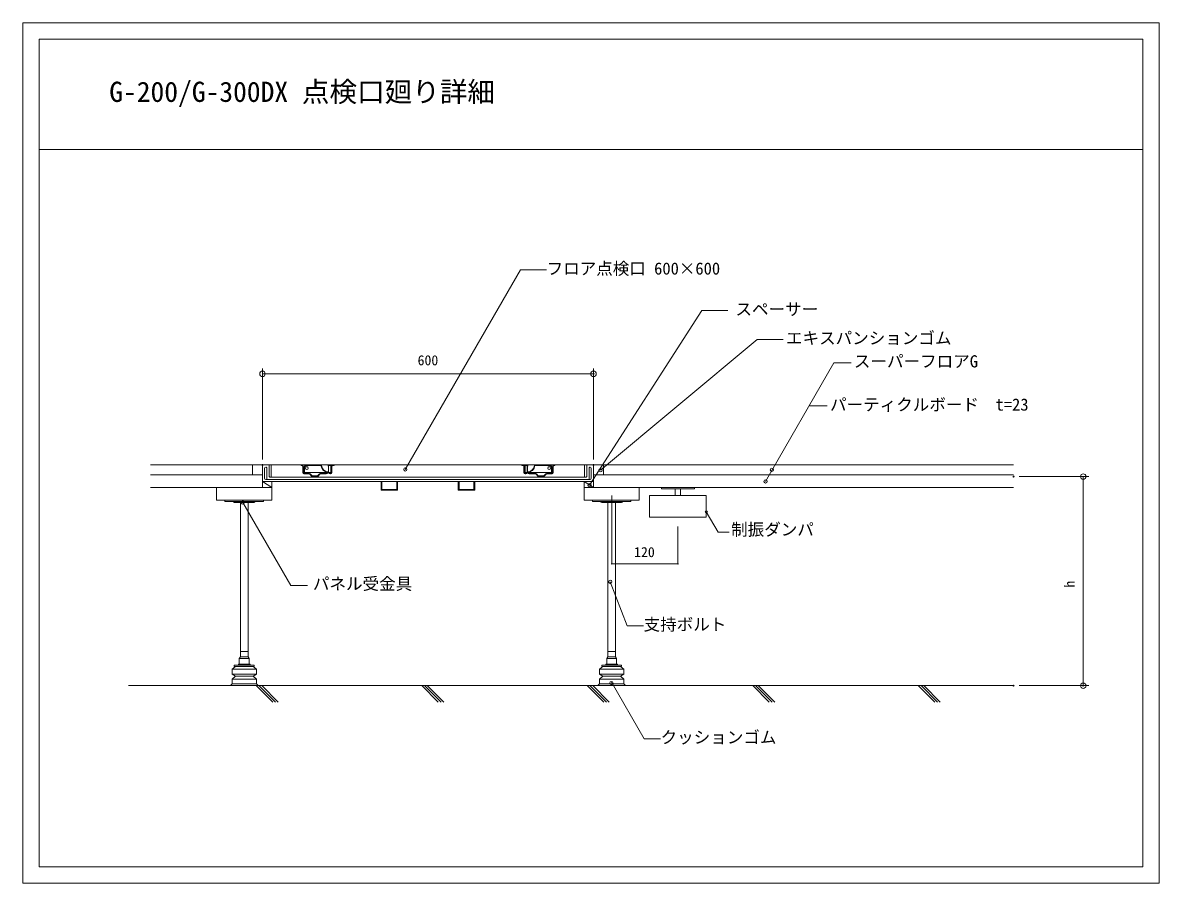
# Model space of a CAD drawing. Units: millimetres, scale not verified. Extents: x -1030 to 1030, y -780 to 780.
import ezdxf
from ezdxf.enums import TextEntityAlignment as Align

# ---------------------------------------------------------------- set-up
doc = ezdxf.new("R2010")
doc.units = ezdxf.units.MM
doc.header["$LTSCALE"] = 2
doc.header["$PDMODE"] = 32
doc.header["$PDSIZE"] = 1.6
for name, color, linetype, lineweight in [('0-0_0', 7, 'Continuous', 9), ('0-1_WAKU', 4, 'Continuous', 18), ('0-4_納まり', 7, 'Continuous', 18), ('0-6_納まり文字', 7, 'Continuous', 9), ('0-7_UFG納まり文字', 7, 'Continuous', 9), ('0-8_UFG納まり', 7, 'Continuous', 18), ('0-F_0０グルプ-1水色実線', 7, 'Continuous', 18), ('1-0_点検口', 7, 'Continuous', 18), ('2-6', 7, 'Continuous', 18), ('2-7_waku2', 7, 'Continuous', 18)]:
    doc.layers.add(name, color=color, linetype=linetype, lineweight=lineweight)
doc.layers.add('0-2_DEFPOINTS', color=7, linetype='Continuous')
doc.styles.add('ＭＳ ゴシック', font='')
doc.styles.get('ＭＳ ゴシック').set_extended_font_data('MS Gothic')

# ---------------------------------------------------------------- blocks, each defined once
blk = doc.blocks.new('_Origin')
at = {"layer": '0-0_0'}
blk.add_line((0, 0), (-1, 0), dxfattribs=at)
blk.add_circle((0, 0), 0.5, dxfattribs=at)
blk = doc.blocks.new('D4')
at = {"layer": '0-2_DEFPOINTS'}
for p in [(3889.471, 9173.1), (3289.471, 9007.89), (3889.471, 9007.89)]:
    blk.add_point(p, dxfattribs=at)
at = {"layer": '0-4_納まり', "lineweight": 9}
for p, q in [((3289.471, 9017.89), (3289.471, 9183.1)), ((3299.471, 9173.1), (3879.471, 9173.1)), ((3889.471, 9017.89), (3889.471, 9183.1))]:
    blk.add_line(p, q, dxfattribs=at)
at = {"layer": '0-4_納まり', "xscale": 10, "yscale": 10, "rotation": 180}
blk.add_blockref('_Origin', (3289.471, 9173.1), dxfattribs=at)
at = {"layer": '0-4_納まり', "xscale": 10, "yscale": 10}
blk.add_blockref('_Origin', (3889.471, 9173.1), dxfattribs=at)
at = {"layer": '0-4_納まり', "style": 'ＭＳ ゴシック'}
blk.add_text('600', height=18.33, dxfattribs=at).set_placement((3570.721, 9183.1), align=Align.BOTTOM_LEFT)
blk = doc.blocks.new('点検口')
at = {"layer": '0-4_納まり'}
blk.add_line((3735.783, 937.954), (3135.783, 937.954), dxfattribs=at)
at = {"layer": '0-F_0０グルプ-1水色実線'}
blk.add_line((3735.783, 937.954), (3735.783, 907.954), dxfattribs=at)
at = {"layer": '1-0_点検口'}
for p, q in [((3135.783, 937.954), (3135.783, 907.954)), ((3135.783, 937.954), (3735.783, 937.954)), ((3143.783, 931.954), (3143.783, 911.954)), ((3147.783, 917.954), (3147.783, 937.954)), ((3151.783, 937.954), (3151.783, 915.954)), ((3205.783, 937.954), (3207.744, 937.954)), ((3207.744, 937.954), (3216.033, 937.954)), ((3208.744, 935.954), (3208.744, 924.154)), ((3209.744, 935.954), (3209.744, 924.154)), ((3210.783, 932.704), (3210.783, 924.454)), ((3211.783, 932.704), (3211.783, 924.454)), ((3242.292, 937.954), (3216.033, 937.954)), ((3241.82, 936.954), (3216.033, 936.954)), ((3254.783, 937.954), (3242.292, 937.954)), ((3254.783, 936.954), (3259.783, 936.954)), ((3255.283, 935.954), (3255.283, 924.454)), ((3259.783, 924.454), (3259.783, 936.954)), ((3260.783, 924.154), (3260.783, 935.954)), ((3261.821, 924.154), (3261.821, 935.954)), ((3262.783, 937.954), (3265.783, 937.954)), ((3608.783, 937.954), (3605.783, 937.954)), ((3608.744, 936.954), (3605.783, 936.954)), ((3609.744, 924.154), (3609.744, 935.954)), ((3610.783, 924.154), (3610.783, 935.954)), ((3616.783, 936.954), (3611.783, 936.954)), ((3611.783, 924.454), (3611.783, 936.954)), ((3615.783, 935.954), (3615.783, 924.454)), ((3616.283, 935.954), (3616.283, 924.454)), ((3616.783, 937.954), (3629.273, 937.954)), ((3629.273, 937.954), (3655.533, 937.954)), ((3629.746, 936.954), (3655.533, 936.954)), ((3663.821, 937.954), (3655.533, 937.954)), ((3659.783, 932.704), (3659.783, 924.454)), ((3660.783, 932.704), (3660.783, 924.454)), ((3661.821, 935.954), (3661.821, 924.154)), ((3662.821, 935.954), (3662.821, 924.154)), ((3665.783, 937.954), (3663.821, 937.954)), ((3719.783, 937.954), (3719.783, 915.954)), ((3723.783, 917.954), (3723.783, 937.954)), ((3727.783, 931.954), (3727.783, 911.954)), ((3185.783, 907.954), (3135.783, 907.954)), ((3350.783, 907.954), (3137.783, 907.954)), ((3729.783, 911.954), (3141.783, 911.954)), ((3149.783, 915.954), (3721.783, 915.954)), ((3733.783, 907.954), (3161.783, 907.954)), ((3210.744, 923.154), (3219.502, 923.154)), ((3210.744, 922.154), (3219.502, 922.154)), ((3210.783, 924.454), (3259.783, 924.454)), ((3221.669, 921.229), (3224.987, 917.763)), ((3222.391, 921.92), (3225.71, 918.454)), ((3225.71, 918.454), (3235.856, 918.454)), ((3225.71, 917.454), (3235.856, 917.454)), ((3235.856, 918.454), (3239.175, 921.92)), ((3236.578, 917.763), (3239.897, 921.229)), ((3242.064, 923.154), (3252.223, 923.154)), ((3242.064, 922.154), (3251.467, 922.154)), ((3258.342, 923.154), (3259.783, 923.154)), ((3259.098, 922.154), (3259.821, 922.154)), ((3615.783, 924.454), (3610.783, 924.454)), ((3612.467, 922.154), (3611.744, 922.154)), ((3660.783, 924.454), (3611.783, 924.454)), ((3613.223, 923.154), (3611.783, 923.154)), ((3629.502, 923.154), (3619.342, 923.154)), ((3629.502, 922.154), (3620.098, 922.154)), ((3634.987, 917.763), (3631.669, 921.229)), ((3635.71, 918.454), (3632.391, 921.92)), ((3645.856, 918.454), (3635.71, 918.454)), ((3645.856, 917.454), (3635.71, 917.454)), ((3649.175, 921.92), (3645.856, 918.454)), ((3649.897, 921.229), (3646.578, 917.763)), ((3660.821, 923.154), (3652.064, 923.154)), ((3660.821, 922.154), (3652.064, 922.154)), ((3685.783, 907.954), (3735.783, 907.954))]:
    blk.add_line(p, q, dxfattribs=at)
for points in [[(3139.783, 931.954), (3139.783, 913.954), (3139.783, 931.954)], [(3205.783, 937.954), (3205.783, 936.954), (3207.744, 936.954)], [(3265.783, 937.954), (3254.783, 937.954), (3254.783, 935.954), (3255.783, 935.954), (3255.783, 924.454), (3260.783, 924.454)], [(3262.821, 936.954), (3265.783, 936.954), (3265.783, 937.954)], [(3605.783, 936.954), (3605.783, 937.954), (3616.783, 937.954), (3616.783, 935.954), (3615.783, 935.954)], [(3665.783, 937.954), (3665.783, 936.954), (3663.821, 936.954)], [(3731.783, 931.954), (3731.783, 913.954), (3731.783, 931.954)], [(3380.783, 907.954), (3380.783, 892.154), (3350.783, 892.154), (3350.783, 907.954)], [(3379.183, 907.954), (3379.183, 893.754), (3352.383, 893.754), (3352.383, 907.954)], [(3490.783, 907.954), (3490.783, 892.154), (3520.783, 892.154), (3520.783, 907.954)], [(3519.183, 907.954), (3519.183, 893.754), (3492.383, 893.754), (3492.383, 907.954)]]:
    blk.add_lwpolyline(points, dxfattribs=at)
for centre in [(3216.033, 932.454), (3655.533, 932.454)]:
    blk.add_circle(centre, 2.5, dxfattribs=at)
for centre, radius, start, end in [((3141.783, 931.954), 2, 90.0227, 179.99913), ((3141.783, 931.954), 2, 0.001, 90.0035), ((3207.744, 935.954), 2, 0, 90), ((3207.744, 935.954), 1, 0, 90), ((3216.033, 932.704), 5.25, 90, 180), ((3216.033, 932.704), 4.25, 90, 180), ((3255.283, 937.954), 13.5, 184.24802, 270), ((3242.292, 937.454), 0.5, 2.20423, 90), ((3255.283, 937.954), 12.5, 182.20423, 270), ((3262.783, 935.954), 2, 90, 180), ((3262.821, 935.954), 1, 90, 180), ((3608.744, 935.954), 1, 0, 90), ((3608.783, 935.954), 2, 0, 90), ((3616.283, 937.954), 12.5, 270, 357.79577), ((3616.283, 937.954), 13.5, 270, 355.75198), ((3629.273, 937.454), 0.5, 90, 177.79577), ((3655.533, 932.704), 5.25, 0, 90), ((3655.533, 932.704), 4.25, 0, 90), ((3663.821, 935.954), 2, 90, 180), ((3663.821, 935.954), 1, 90, 180), ((3729.783, 931.954), 2, 89.9965, 179.999), ((3729.783, 931.954), 2, 0.00087, 89.9773), ((3137.783, 909.954), 2, 180.005, 270.003), ((3141.783, 913.954), 2, 180, 269.977), ((3149.783, 917.954), 2, 179.9965, 270.003), ((3210.744, 924.154), 2, 180, 270), ((3210.744, 924.154), 1, 180, 270), ((3219.502, 919.154), 4, 43.75464, 90), ((3219.502, 919.154), 3, 43.75464, 90), ((3225.71, 918.454), 1, 223.75464, 270), ((3235.856, 918.454), 1, 270, 316.24536), ((3242.064, 919.154), 4, 90, 136.24536), ((3242.064, 919.154), 3, 90, 136.24536), ((3251.467, 925.154), 3, 270, 307.62719), ((3255.283, 920.204), 4.25, 43.95695, 136.04305), ((3255.283, 920.204), 3.25, 52.37281, 127.62719), ((3259.098, 925.154), 3, 232.37281, 270), ((3259.783, 924.154), 1, 270, 360), ((3259.821, 924.154), 2, 270, 0), ((3611.744, 924.154), 2, 180, 270), ((3611.783, 924.154), 1, 180, 270), ((3612.467, 925.154), 3, 270, 307.62719), ((3616.283, 920.204), 4.25, 43.95695, 136.04305), ((3616.283, 920.204), 3.25, 52.37281, 127.62719), ((3620.098, 925.154), 3, 232.37281, 270), ((3629.502, 919.154), 4, 43.75464, 90), ((3629.502, 919.154), 3, 43.75464, 90), ((3635.71, 918.454), 1, 223.75464, 270), ((3645.856, 918.454), 1, 270, 316.24536), ((3652.064, 919.154), 4, 90, 136.24536), ((3652.064, 919.154), 3, 90, 136.24536), ((3660.821, 924.154), 1, 270, 0), ((3660.821, 924.154), 2, 270, 0), ((3721.783, 917.954), 2, 269.997, 0.0035), ((3729.783, 913.954), 2, 270.023, 0), ((3733.783, 909.954), 2, 269.997, 359.995)]:
    blk.add_arc(centre, radius, start, end, dxfattribs=at)
blk = doc.blocks.new('_DOTSMALL')
at = {"layer": '0-0_0'}
blk.add_line((0.0625, 0), (-0.0625, 0), dxfattribs=at)
blk.add_circle((0, 0), 0.0625, dxfattribs=at)

msp = doc.modelspace()

# ---------------------------------------------------------------- linework, layer by layer
at = {"layer": '0-1_WAKU'}
for p, q in [((-999.955, 750.03), (1000.045, 750.03)), ((-999.955, 750.03), (-999.955, -749.97)), ((1000.045, 750.03), (1000.045, -749.97)), ((-999.955, 550.03), (1000.045, 550.03)), ((-999.955, -749.97), (1000.045, -749.97))]:
    msp.add_line(p, q, dxfattribs=at)
at = {"layer": '0-4_納まり'}
for p, q in [((-798.469, -21.715), (766.045, -21.715)), ((-798.469, -39.715), (-595.469, -39.715)), ((-798.469, -39.715), (-595.469, -39.715)), ((4.531, -39.715), (766.045, -39.715)), ((4.531, -39.715), (766.045, -39.715)), ((-595.469, -47.715), (-595.469, -58.715)), ((-595.469, -51.715), (-578.469, -62.715)), ((-578.469, -51.715), (-578.469, -62.715)), ((-12.469, -51.715), (-12.469, -62.715)), ((-12.469, -51.715), (4.531, -62.715)), ((-798.469, -62.715), (-578.469, -62.715)), ((-12.469, -62.715), (766.045, -62.715)), ((106.031, -77.015), (106.031, -116.015)), ((209.031, -77.015), (106.031, -77.015)), ((127.531, -62.715), (127.531, -65.015)), ((187.531, -62.715), (127.531, -62.715)), ((127.531, -65.015), (187.531, -65.015)), ((152.531, -77.015), (152.531, -65.015)), ((162.531, -77.015), (162.531, -65.015)), ((187.531, -65.015), (187.531, -62.715)), ((209.031, -116.015), (209.031, -77.015)), ((-635.469, -363.715), (-635.469, -89.715)), ((-621.469, -363.715), (-621.469, -89.715)), ((30.531, -363.715), (30.531, -89.715)), ((44.531, -363.715), (44.531, -89.715)), ((106.031, -116.015), (209.031, -116.015)), ((766.045, -421.715), (-838.472, -421.715)), ((-606.816, -421.715), (-576.816, -451.715)), ((-601.816, -421.715), (-571.816, -451.715)), ((-596.816, -421.715), (-566.816, -451.715)), ((-306.816, -421.715), (-276.816, -451.715)), ((-301.816, -421.715), (-271.816, -451.715)), ((-296.816, -421.715), (-266.816, -451.715)), ((-6.816, -421.715), (23.184, -451.715)), ((-1.816, -421.715), (28.184, -451.715)), ((3.184, -421.715), (33.184, -451.715)), ((293.184, -421.715), (323.184, -451.715)), ((298.184, -421.715), (328.184, -451.715)), ((303.184, -421.715), (333.184, -451.715)), ((593.184, -421.715), (623.184, -451.715)), ((598.184, -421.715), (628.184, -451.715)), ((603.184, -421.715), (633.184, -451.715))]:
    msp.add_line(p, q, dxfattribs=at)
at = {"layer": '0-4_納まり', "lineweight": 9}
for p, q in [((776.045, -42.715), (902.267, -42.715)), ((892.267, -52.715), (892.267, -411.716)), ((776.045, -421.716), (902.267, -421.716))]:
    msp.add_line(p, q, dxfattribs=at)
for points in [[(-613.469, -21.715), (-595.469, -21.715), (-595.469, -39.715), (-613.469, -39.715)], [(4.531, -21.715), (22.531, -21.715), (22.531, -39.715), (4.531, -39.715)]]:
    msp.add_lwpolyline(points, close=True, dxfattribs=at)
at = {"layer": '0-4_納まり'}
for points in [[(-578.469, -51.715), (-595.469, -51.715), (-595.469, -62.715), (-578.469, -62.715)], [(4.531, -51.715), (-12.469, -51.715), (-12.469, -62.715), (4.531, -62.715)], [(-663.469, -85.715), (-663.469, -87.715), (-593.469, -87.715), (-593.469, -85.715)], [(2.531, -85.715), (2.531, -87.715), (72.531, -87.715), (72.531, -85.715)]]:
    msp.add_lwpolyline(points, close=True, dxfattribs=at)
for points in [[(-610.469, -89.715), (-628.469, -89.715), (-646.469, -89.715)], [(55.531, -89.715), (37.531, -89.715), (19.531, -89.715)]]:
    msp.add_lwpolyline(points, dxfattribs=at)
for centre, start, end in [((-646.469, -87.715), 180, 270), ((-610.469, -87.715), 270, 0), ((19.531, -87.715), 180, 270), ((55.531, -87.715), 270, 0)]:
    msp.add_arc(centre, 2, start, end, dxfattribs=at)
for p in [(766.045, -42.715), (766.045, -421.716), (892.267, -421.716)]:
    msp.add_point(p, dxfattribs=at)
at = {"layer": '0-6_納まり文字'}
for p in [(-631.033, -89.715), (-513.739, -240.248)]:
    msp.add_line(p, (-543.739, -240.248), dxfattribs=at)
msp.add_circle((-631.04, -89.766), 3, dxfattribs=at)
at = {"layer": '0-7_UFG納まり文字'}
for p, q in [((-336.499, -29.718), (-127.733, 331.876)), ((-127.733, 331.876), (-80.489, 331.876)), ((-2.469, -58.013), (200.968, 258.165)), ((200.968, 258.165), (248.212, 258.165)), ((396.832, 85.236), (428.328, 85.236)), ((209.031, -106.602), (230.469, -143.734)), ((230.469, -143.734), (250.469, -143.734)), ((34.967, -233.375), (65.403, -313.246)), ((95.403, -313.246), (65.403, -313.246)), ((36.457, -414.49), (96.181, -517.936)), ((126.181, -517.936), (96.181, -517.936))]:
    msp.add_line(p, q, dxfattribs=at)
for points in [[(17.413, -31.354), (301.187, 205.827), (348.431, 205.827)], [(316.215, -51.864), (440.062, 163.631), (471.558, 163.631)]]:
    msp.add_lwpolyline(points, dxfattribs=at)
for centre, radius in [((-336.499, -29.718), 3), ((17.413, -31.354), 3), ((328.033, -30.409), 3), ((-2.469, -58.013), 3), ((316.604, -51.365), 3), ((209.031, -106.602), 2), ((34.96, -233.425), 3), ((37.106, -417.087), 3), ((37.106, -417.087), 3)]:
    msp.add_circle(centre, radius, dxfattribs=at)
at = {"layer": '0-8_UFG納まり'}
for p, q in [((-621.469, -369.715), (-635.469, -369.715)), ((44.531, -369.715), (30.531, -369.715)), ((-638.969, -384.715), (-638.969, -382.715)), ((-637.469, -382.715), (-637.469, -372.715)), ((27.031, -384.715), (27.031, -382.715)), ((28.531, -382.715), (28.531, -372.715)), ((-650.469, -391.715), (-606.469, -391.715)), ((-606.469, -400.715), (-650.469, -400.715)), ((-650.469, -418.715), (-650.469, -409.715)), ((-650.469, -409.715), (-606.469, -409.715)), ((-644.469, -404.715), (-612.469, -404.715)), ((-606.469, -409.715), (-606.469, -418.715)), ((15.531, -391.715), (59.531, -391.715)), ((59.531, -400.715), (15.531, -400.715)), ((15.531, -418.715), (15.531, -409.715)), ((15.531, -409.715), (59.531, -409.715)), ((21.531, -404.715), (53.531, -404.715)), ((59.531, -409.715), (59.531, -418.715)), ((-650.469, -418.715), (-606.469, -418.715)), ((-606.469, -418.715), (-603.469, -421.715)), ((15.531, -418.715), (59.531, -418.715)), ((59.531, -418.715), (62.531, -421.715))]:
    msp.add_line(p, q, dxfattribs=at)
for points in [[(-621.469, -359.715), (-621.469, -369.715), (-619.469, -372.715), (-637.469, -372.715), (-635.469, -369.715), (-635.469, -359.715)], [(44.531, -359.715), (44.531, -369.715), (46.531, -372.715), (28.531, -372.715), (30.531, -369.715), (30.531, -359.715)], [(-628.469, -384.715), (-610.469, -384.715), (-610.469, -386.715), (-646.469, -386.715), (-646.469, -384.715)], [(37.531, -384.715), (55.531, -384.715), (55.531, -386.715), (19.531, -386.715), (19.531, -384.715)]]:
    msp.add_lwpolyline(points, close=True, dxfattribs=at)
for points in [[(-650.469, -409.715), (-644.469, -404.715), (-650.469, -400.715), (-650.469, -391.715), (-644.469, -386.715)], [(-617.969, -384.715), (-617.969, -382.715), (-638.869, -382.715)], [(-628.469, -382.715), (-619.469, -382.715), (-619.469, -372.715)], [(-612.469, -386.715), (-606.469, -391.715), (-606.469, -400.715), (-612.469, -404.715), (-606.469, -409.715)], [(15.531, -409.715), (21.531, -404.715), (15.531, -400.715), (15.531, -391.715), (21.531, -386.715)], [(48.031, -384.715), (48.031, -382.715), (27.131, -382.715)], [(37.531, -382.715), (46.531, -382.715), (46.531, -372.715)], [(53.531, -386.715), (59.531, -391.715), (59.531, -400.715), (53.531, -404.715), (59.531, -409.715)], [(-603.469, -421.715), (-653.469, -421.715), (-650.469, -418.715)], [(62.531, -421.715), (12.531, -421.715), (15.531, -418.715)]]:
    msp.add_lwpolyline(points, dxfattribs=at)
at = {"layer": '1-0_点検口'}
for p, q in [((-678.469, -62.715), (-678.469, -85.715)), ((-578.469, -62.715), (-578.469, -85.715)), ((-12.469, -62.715), (-12.469, -85.715)), ((87.531, -62.715), (87.531, -85.715)), ((-578.469, -85.715), (-678.469, -85.715)), ((87.531, -85.715), (-12.469, -85.715))]:
    msp.add_line(p, q, dxfattribs=at)
at = {"layer": '2-6'}
for p, q in [((37.531, -76.715), (37.531, -200.663)), ((157.531, -133.504), (157.531, -200.663)), ((157.531, -200.663), (37.531, -200.663))]:
    msp.add_line(p, q, dxfattribs=at)
at = {"layer": '2-7_waku2'}
msp.add_lwpolyline([(-1029.955, 780.03), (1030.045, 780.03), (1030.045, -779.97), (-1029.955, -779.97)], close=True, dxfattribs=at)

# ---------------------------------------------------------------- block references
at = {"layer": '0-4_納まり'}
for name, p in [('D4', (-3884.94, -9029.606)), ('点検口', (-3731.251, -959.669))]:
    msp.add_blockref(name, p, dxfattribs=at)
at = {"layer": '0-4_納まり', "xscale": 10, "yscale": 10}
for p, rotation in [((892.267, -42.715), 90), ((892.267, -421.716), 270)]:
    msp.add_blockref('_Origin', p, dxfattribs=dict(at, rotation=rotation))
at = {"layer": '2-6', "xscale": 10, "yscale": 10, "rotation": 180}
msp.add_blockref('_DOTSMALL', (37.531, -200.663), dxfattribs=at)
at = {"layer": '2-6', "xscale": 10, "yscale": 10}
msp.add_blockref('_DOTSMALL', (157.531, -200.663), dxfattribs=at)

# ---------------------------------------------------------------- texts
at = {"layer": '0-4_納まり', "style": 'ＭＳ ゴシック'}
msp.add_text('h', height=18.33, rotation=90, dxfattribs=at).set_placement((882.216, -244.122), align=Align.BOTTOM_LEFT)
at = {"layer": '0-6_納まり文字', "style": 'ＭＳ ゴシック'}
for s, height, p in [('G-200/G-300DX 点検口廻り詳細', 36.66, (-873.135, 625.482)), ('フロア点検口 600×600', 21.99, (-80.489, 316.876)), ('スペーサー', 21.99, (261.887, 243.116)), ('エキスパンションゴム', 21.99, (353.483, 190.777)), ('スーパーフロアG', 21.99, (476.558, 148.631)), ('パーティクルボード\u3000t=23', 21.99, (433.328, 70.236)), ('パネル受金具', 21.99, (-503.961, -254.54)), ('支持ボルト', 21.99, (95.403, -328.246)), ('クッションゴム', 21.99, (126.181, -532.936))]:
    msp.add_text(s, height=height, dxfattribs=at).set_placement(p, align=Align.BOTTOM_LEFT)
at = {"layer": '0-7_UFG納まり文字', "style": 'ＭＳ ゴシック'}
msp.add_text('制振ダンパ', height=21.99, dxfattribs=at).set_placement((253.977, -156.217), align=Align.BOTTOM_LEFT)
at = {"layer": '2-6', "style": 'ＭＳ ゴシック'}
msp.add_text('120', height=18.33, dxfattribs=at).set_placement((78.232, -194.244), align=Align.BOTTOM_LEFT)

doc.saveas('drawing.dxf')
